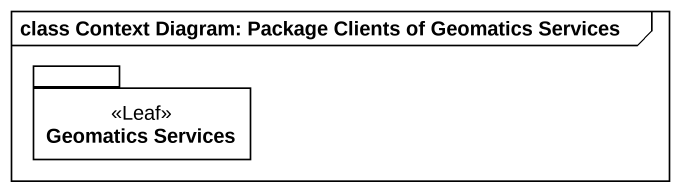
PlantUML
@startuml
mainframe class Context Diagram: Package Clients of Geomatics Services
package "Geomatics Services" as Geomatics_Services <<Leaf>> {
}
@enduml
